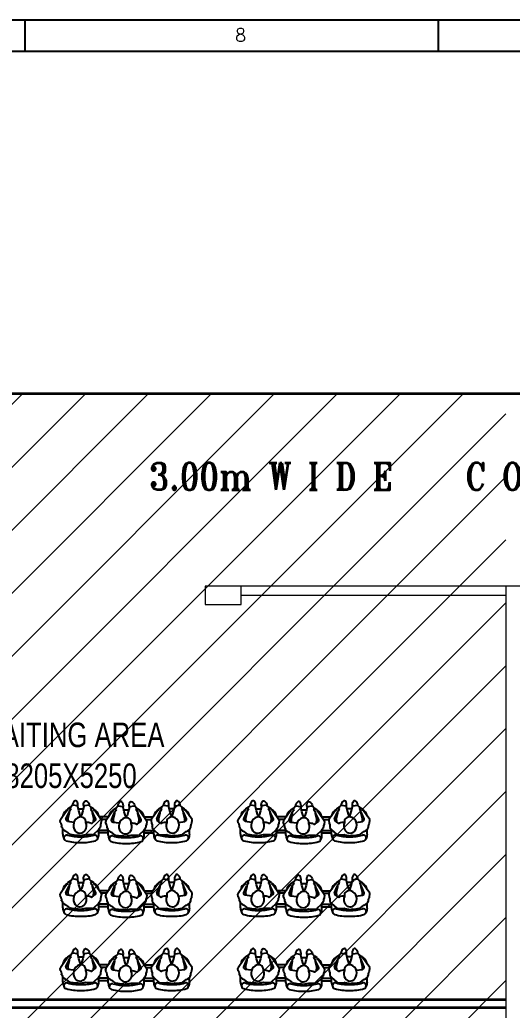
# Model space of a CAD drawing. Extents: x 2733443 to 3206532, y -1516114 to -1264405.
# Drawn here: x 3180656 to 3186802, y -1306177 to -1293818 of the extents above; entities that cross this region are included whole.
import ezdxf
from ezdxf.enums import TextEntityAlignment as Align

# ---------------------------------------------------------------- set-up
doc = ezdxf.new("R2010")
doc.units = 0
doc.header["$MEASUREMENT"] = 0
doc.linetypes.add('1', pattern=[0, 0, 0])
doc.layers.add('Column', color=162, linetype='Continuous', lineweight=13)
doc.layers.add('WALL', color=7, linetype='1', lineweight=35)
for name, color, linetype in [('FURN', 31, 'Continuous'), ('Railing', 34, '1'), ('TEXT', 5, '1'), ('TITLE', 7, 'Continuous')]:
    doc.layers.add(name, color=color, linetype=linetype)
doc.styles.add('ARI', font='arial.ttf')
doc.styles.add('ROMANS', font='romans.shx')
doc.styles.add('RT', font='romant.shx')

# ---------------------------------------------------------------- blocks, each defined once
blk = doc.blocks.new('A$C1BA14061')
at = {"layer": 'TITLE', "color": 7}
for p, q in [((0, 0), (203982, 0)), ((118954, -1290), (118954, 0)), ((135959, -1290), (135959, 0))]:
    blk.add_line(p, q, dxfattribs=at)
at = {"layer": 'TITLE'}
blk.add_line((1204, -1290), (202692, -1290), dxfattribs=at)
at = {"layer": 'TITLE', "color": 7, "style": 'ROMANS', "width": 1}
blk.add_text('8', height=535, dxfattribs=at).set_placement((127819, -626), align=Align.MIDDLE)
blk = doc.blocks.new('A$C718A0427')
at = {"layer": 'FURN', "color": 8}
for p, q in [((33, 419), (33, 357)), ((119, 419), (76, 385)), ((196, 434), (127, 423)), ((221, 433), (196, 434)), ((248, 438), (225, 433)), ((314, 425), (248, 438)), ((403, 426), (318, 425)), ((478, 363), (415, 421)), ((481, 423), (481, 359)), ((600, 403), (481, 403)), ((582, 344), (603, 373)), ((600, 433), (600, 369)), ((603, 373), (666, 431)), ((678, 436), (763, 435)), ((766, 435), (832, 448)), ((832, 448), (856, 443)), ((860, 443), (884, 444)), ((884, 444), (953, 433)), ((961, 429), (1004, 395)), ((1048, 429), (1048, 367)), ((1048, 403), (1167, 403)), ((1167, 423), (1167, 359)), ((1170, 363), (1233, 421)), ((1245, 426), (1329, 425)), ((1333, 425), (1399, 438)), ((1399, 438), (1422, 433)), ((1427, 433), (1451, 434)), ((1451, 434), (1520, 423)), ((1528, 419), (1571, 385)), ((1615, 419), (1615, 357)), ((5, 278), (0, 248)), ((16, 299), (7, 285)), ((18, 330), (19, 309)), ((92, 261), (77, 249)), ((170, 271), (92, 261)), ((398, 279), (437, 249)), ((499, 334), (478, 363)), ((600, 370), (481, 370)), ((500, 302), (502, 322)), ((508, 282), (500, 302)), ((514, 248), (508, 282)), ((567, 258), (572, 292)), ((572, 292), (580, 312)), ((580, 312), (578, 332)), ((683, 289), (643, 259)), ((911, 281), (989, 271)), ((989, 271), (1004, 259)), ((1048, 370), (1167, 370)), ((1063, 340), (1062, 319)), ((1065, 309), (1073, 295)), ((1076, 288), (1081, 258)), ((1134, 248), (1139, 282)), ((1139, 282), (1147, 302)), ((1147, 302), (1145, 322)), ((1149, 334), (1170, 363)), ((1250, 279), (1210, 249)), ((1478, 271), (1556, 261)), ((1556, 261), (1571, 249)), ((1630, 330), (1629, 309)), ((1632, 299), (1640, 285)), ((1643, 278), (1648, 248)), ((3, 235), (66, 144)), ((66, 144), (83, 123)), ((71, 228), (107, 150)), ((107, 150), (112, 136)), ((112, 136), (114, 127)), ((407, 150), (402, 136)), ((442, 228), (407, 150)), ((431, 123), (448, 144)), ((448, 144), (511, 235)), ((599, 203), (489, 203)), ((583, 235), (511, 235)), ((632, 155), (570, 245)), ((650, 133), (632, 155)), ((638, 238), (674, 160)), ((658, 128), (650, 133)), ((660, 119), (660, 125)), ((674, 160), (679, 146)), ((969, 146), (967, 137)), ((974, 160), (969, 146)), ((1009, 238), (974, 160)), ((988, 125), (987, 119)), ((998, 133), (990, 128)), ((1015, 155), (998, 133)), ((1078, 245), (1015, 155)), ((1049, 203), (1158, 203)), ((1071, 235), (1137, 235)), ((1199, 144), (1137, 235)), ((1217, 123), (1199, 144)), ((1205, 228), (1241, 150)), ((1241, 150), (1246, 136)), ((1536, 136), (1534, 127)), ((1541, 150), (1536, 136)), ((1576, 228), (1541, 150)), ((1582, 144), (1565, 123)), ((1645, 235), (1582, 144)), ((83, 123), (91, 118)), ((93, 115), (93, 109)), ((97, 102), (127, 82)), ((120, 105), (127, 100)), ((123, 93), (120, 105)), ((132, 86), (123, 93)), ((131, 101), (127, 111)), ((127, 100), (130, 99)), ((130, 99), (131, 101)), ((225, 102), (289, 102)), ((384, 109), (380, 99)), ((390, 93), (382, 86)), ((384, 98), (389, 103)), ((387, 82), (417, 102)), ((389, 103), (394, 107)), ((393, 103), (390, 93)), ((420, 109), (421, 115)), ((423, 118), (431, 123)), ((694, 92), (664, 112)), ((692, 113), (686, 117)), ((687, 113), (690, 103)), ((690, 103), (699, 96)), ((697, 108), (692, 113)), ((696, 119), (701, 109)), ((856, 112), (792, 112)), ((949, 96), (957, 103)), ((950, 111), (954, 121)), ((951, 109), (950, 111)), ((954, 110), (951, 109)), ((961, 115), (954, 110)), ((984, 112), (954, 92)), ((957, 103), (961, 115)), ((1225, 118), (1217, 123)), ((1227, 109), (1227, 115)), ((1261, 82), (1231, 102)), ((1259, 103), (1253, 107)), ((1254, 103), (1257, 93)), ((1257, 93), (1265, 86)), ((1264, 98), (1259, 103)), ((1263, 109), (1268, 99)), ((1423, 102), (1359, 102)), ((1516, 101), (1521, 111)), ((1518, 99), (1516, 101)), ((1516, 86), (1524, 93)), ((1521, 100), (1518, 99)), ((1528, 105), (1521, 100)), ((1551, 102), (1521, 82)), ((1524, 93), (1528, 105)), ((1555, 115), (1554, 109)), ((1565, 123), (1556, 118))]:
    blk.add_line(p, q, dxfattribs=at)
for points in [[(111, 138), (112, 153), (96, 222), (98, 260)], [(415, 266), (418, 222), (402, 153), (403, 138)], [(665, 276), (662, 232), (679, 163), (678, 148)], [(969, 148), (969, 163), (985, 232), (983, 270)], [(1232, 266), (1229, 222), (1246, 153), (1245, 138)], [(1536, 138), (1535, 153), (1552, 222), (1550, 260)]]:
    blk.add_lwpolyline(points, dxfattribs=at)
for points in [[(384, 82), (363, 59, -0.259848), (357, 57), (301, 66, -0.302547), (296, 71), (283, 128), (266, 180), (255, 193), (247, 180), (231, 128), (218, 71, -0.302547), (212, 66), (157, 57, -0.259848), (151, 59), (130, 82)], [(697, 92), (718, 69, 0.259848), (724, 67), (779, 76, 0.302547), (785, 81), (798, 138), (814, 190), (826, 203), (833, 190), (850, 138), (863, 81, 0.302547), (868, 76), (923, 67, 0.259848), (930, 69), (950, 92)], [(1264, 82), (1285, 59, 0.259848), (1291, 57), (1346, 66, 0.302547), (1352, 71), (1365, 128), (1381, 180), (1393, 193), (1400, 180), (1417, 128), (1430, 71, 0.302547), (1435, 66), (1490, 57, 0.259848), (1497, 59), (1517, 82)]]:
    blk.add_lwpolyline(points, format="xyb", dxfattribs=at)
for points in [[(306, 5, 0.28165), (326, 3, 0.281432), (363, 59, -0.259848), (357, 57), (301, 66, -0.302547), (296, 71, 0.254294)], [(775, 15, -0.28165), (755, 13, -0.281432), (718, 69, 0.259848), (724, 67), (779, 76, 0.302547), (785, 81, -0.254294)], [(1342, 5, -0.28165), (1322, 3, -0.281432), (1285, 59, 0.259848), (1291, 57), (1346, 66, 0.302547), (1352, 71, -0.254294)]]:
    blk.add_lwpolyline(points, format="xyb", close=True, dxfattribs=at)
for centre, radius, start, end in [((82, 465), 36.6, 105.639, 285.639), ((239, -97), 620, 88.3753, 105.639), ((274, -97), 620, 74.361, 91.6247), ((432, 465), 36.6, 254.361, 74.361), ((649, 475), 36.6, 105.639, 285.639), ((806, -87), 620, 88.3753, 105.639), ((841, -87), 620, 74.361, 91.6247), ((999, 475), 36.6, 254.361, 74.361), ((1216, 465), 36.6, 105.639, 285.639), ((1373, -97), 620, 88.3753, 105.639), ((1408, -97), 620, 74.361, 91.6247), ((1566, 465), 36.6, 254.361, 74.361), ((97, 303), 84.1, 104.4561, 161.4627), ((138, 419), 106, 151.0301, 180), ((239, -97), 547, 88.1581, 105.639), ((130, 405), 17.5, 99.3001, 128.6806), ((275, 307), 111, 141.3111, 195.5429), ((247, 330), 75.4, 33.3122, 141.3111), ((222, 450), 17.5, 267.1355, 281.8973), ((274, -97), 547, 74.361, 91.8419), ((223, 314), 104, 337.1497, 33.3122), ((318, 442), 17.5, 258.8982, 270.8191), ((403, 408), 17.5, 47.3161, 90.8191), ((375, 419), 106, 0, 28.9699), ((705, 429), 106, 151.0301, 180), ((806, -87), 547, 88.1581, 105.639), ((678, 418), 17.5, 89.1809, 132.6839), ((857, 324), 104, 146.6878, 202.8503), ((763, 452), 17.5, 269.1809, 281.1018), ((834, 340), 75.4, 38.6889, 146.6878), ((841, -87), 547, 74.361, 91.8419), ((859, 460), 17.5, 258.1027, 272.8645), ((806, 317), 111, 344.4571, 38.6889), ((950, 416), 17.5, 51.3194, 80.6999), ((983, 313), 84.1, 18.5373, 75.5439), ((942, 429), 106, 0, 28.9699), ((1272, 419), 106, 151.0301, 180), ((1373, -97), 547, 88.1581, 105.639), ((1245, 408), 17.5, 89.1809, 132.6839), ((1424, 314), 104, 146.6878, 202.8503), ((1330, 442), 17.5, 269.1809, 281.1018), ((1401, 330), 75.4, 38.6889, 146.6878), ((1408, -97), 547, 74.361, 91.8419), ((1426, 450), 17.5, 258.1027, 272.8645), ((1373, 307), 111, 344.4571, 38.6889), ((1517, 405), 17.5, 51.3194, 80.6999), ((1550, 303), 84.1, 18.5373, 75.5439), ((1509, 419), 106, 0, 28.9699), ((17, 245), 17.5, 170.8481, 214.7522), ((22, 276), 17.5, 148.0246, 170.8481), ((1, 308), 17.5, 328.0246, 2.8591), ((87, 235), 17.5, 127.6009, 204.4875), ((268, 306), 105, 195.5429, 253.9718), ((257, 265), 62.5, 253.9718, 8.0509), ((316, 448), 179, 271.1807, 291.4261), ((387, 265), 17.5, 52.3991, 111.4261), ((427, 235), 17.5, 335.5125, 52.3991), ((485, 324), 17.5, 354.2936, 36.1379), ((496, 245), 17.5, 325.2478, 9.1519), ((584, 255), 17.5, 170.8481, 214.7522), ((596, 334), 17.5, 143.8621, 185.7064), ((654, 245), 17.5, 127.6009, 204.4875), ((693, 275), 17.5, 68.5739, 127.6009), ((765, 458), 179, 248.5739, 268.8193), ((824, 275), 62.5, 171.9491, 286.0282), ((812, 316), 105, 286.0282, 344.4571), ((993, 245), 17.5, 335.5125, 52.3991), ((1079, 318), 17.5, 177.1409, 211.9754), ((1058, 286), 17.5, 9.1519, 31.9754), ((1063, 255), 17.5, 325.2478, 9.1519), ((1151, 245), 17.5, 170.8481, 214.7522), ((1163, 324), 17.5, 143.8621, 185.7064), ((1221, 235), 17.5, 127.6009, 204.4875), ((1260, 265), 17.5, 68.5739, 127.6009), ((1332, 448), 179, 248.5739, 268.8193), ((1391, 265), 62.5, 171.9491, 286.0282), ((1379, 306), 105, 286.0282, 344.4571), ((1560, 235), 17.5, 335.5125, 52.3991), ((1646, 308), 17.5, 177.1409, 211.9754), ((1625, 276), 17.5, 9.1519, 31.9754), ((1630, 245), 17.5, 325.2478, 9.1519), ((138, 208), 106, 190.1847, 244.5593), ((106, 108), 20.4, 6.9092, 68.3871), ((405, 107), 20.9, 103.9888, 173.5389), ((394, 133), 8.61, 315.435, 18.1784), ((375, 208), 106, 295.4407, 349.8153), ((705, 218), 106, 190.1847, 244.5593), ((656, 125), 3.85, 3.5615, 58.3672), ((687, 143), 8.61, 161.8216, 224.565), ((676, 117), 20.9, 6.4611, 76.0112), ((974, 118), 20.4, 111.6129, 173.0908), ((942, 218), 106, 295.4407, 349.8153), ((992, 125), 3.85, 121.6328, 176.4385), ((1272, 208), 106, 190.1847, 244.5593), ((1254, 133), 8.61, 161.8216, 224.565), ((1243, 107), 20.9, 6.4611, 76.0112), ((1541, 108), 20.4, 111.6129, 173.0908), ((1509, 208), 106, 295.4407, 349.8153), ((89, 115), 3.85, 3.5615, 58.3672), ((102, 109), 8.38, 183.5615, 235.7532), ((128, 86), 4.21, 251.3857, 341.4191), ((130, 85), 1.82, 341.4191, 51.447), ((220, 61), 70, 181.2733, 239.4641), ((190, 19), 19.3, 254.3632, 317.2828), ((157, 50), 64.2, 317.3296, 18.8978), ((384, 102), 5.12, 218.4181, 239.2946), ((382, 100), 2.26, 239.2946, 315.0334), ((383, 85), 1.82, 128.553, 198.5809), ((386, 86), 4.21, 198.5809, 288.6143), ((390, 105), 4.3, 322.4637, 18.4149), ((412, 109), 8.38, 304.2468, 356.4385), ((425, 115), 3.85, 121.6328, 176.4385), ((669, 119), 8.38, 183.5615, 235.7532), ((691, 115), 4.3, 161.5851, 217.5363), ((695, 96), 4.21, 251.3857, 341.4191), ((698, 110), 2.26, 224.9666, 300.7054), ((697, 95), 1.82, 341.4191, 51.447), ((697, 112), 5.12, 300.7054, 321.5819), ((924, 60), 64.2, 161.1022, 222.6704), ((891, 29), 19.3, 222.7172, 285.6368), ((860, 71), 70, 300.5359, 358.7267), ((950, 95), 1.82, 128.553, 198.5809), ((952, 96), 4.21, 198.5809, 288.6143), ((979, 119), 8.38, 304.2468, 356.4385), ((1223, 115), 3.85, 3.5615, 58.3672), ((1235, 109), 8.38, 183.5615, 235.7532), ((1257, 105), 4.3, 161.5851, 217.5363), ((1262, 86), 4.21, 251.3857, 341.4191), ((1265, 100), 2.26, 224.9666, 300.7054), ((1264, 85), 1.82, 341.4191, 51.447), ((1264, 102), 5.12, 300.7054, 321.5819), ((1491, 50), 64.2, 161.1022, 222.6704), ((1458, 19), 19.3, 222.7172, 285.6368), ((1427, 61), 70, 300.5359, 358.7267), ((1517, 85), 1.82, 128.553, 198.5809), ((1519, 86), 4.21, 198.5809, 288.6143), ((1546, 109), 8.38, 304.2468, 356.4385), ((1559, 115), 3.85, 121.6328, 176.4385)]:
    blk.add_arc(centre, radius, start, end, dxfattribs=at)

msp = doc.modelspace()

# ---------------------------------------------------------------- hatches: boundary and pattern name
at = {"layer": 'Railing', "lineweight": 5}
h = msp.add_hatch(dxfattribs=at)
h.set_pattern_fill('ANSI31', color=251, scale=4444, style=0)
h.set_pattern_definition([(45, (369445.5, 3650.05), (-392.79782, 392.79782), [])])
h.paths.add_polyline_path([(3193423.4847, -1298547.9394), (3193423.4847, -1298485.4394)])
h.paths.add_polyline_path([(3193423.4847, -1300285.4394), (3193423.4847, -1300222.9394)])
h.paths.add_polyline_path([(3193423.4847, -1300222.9394), (3193423.4847, -1298547.9394)])
edge = h.paths.add_edge_path()
edge.add_arc((3159297.5403, -1308308.0519), 137.6174, -59.97703951, 262.07613959, ccw=False)
edge.add_line((3159366.3968, -1308427.2044), (3159420.7408, -1315035.4394))
edge.add_line((3159420.7408, -1315035.4394), (3186723.5688, -1315035.4394))
edge.add_line((3186723.5688, -1315035.4394), (3186723.5688, -1308416.3302))
edge.add_arc((3186838.5688, -1308222.9394), 225, 120.73786853, 239.26213147, ccw=False)
edge.add_line((3186723.5688, -1308029.5486), (3186723.5688, -1300885.4394))
edge.add_line((3186723.5688, -1300885.4394), (3186723.5688, -1298485.4394))
edge.add_line((3186723.5688, -1298485.4394), (3147571.0688, -1298485.4394))
edge.add_line((3147571.0688, -1298485.4394), (3147571.0688, -1309160.4394))
edge.add_line((3147571.0688, -1309160.4394), (3151421.0688, -1309160.4394))
edge.add_line((3151421.0688, -1309160.4394), (3151421.0688, -1300885.4394))
edge.add_line((3151421.0688, -1300885.4394), (3159394.8188, -1300885.4394))
edge.add_line((3159394.8188, -1300885.4394), (3159392.3188, -1305915.4394))
edge.add_line((3159392.3188, -1305915.4394), (3159384.9142, -1305915.4394))
edge.add_line((3159384.9142, -1305915.4394), (3159402.2235, -1308020.2536))
edge.add_arc((3159312.1459, -1308197.3944), 198.728, -260.2726368, 63.04628166, ccw=False)
edge.add_arc((3159318.5688, -1308222.9394), 225, 24.27465212, 100.2403482, ccw=False)
edge.add_arc((3159318.5688, -1308222.9394), 225, -1.91021323, 24.27465212, ccw=False)
edge.add_arc((3159318.5688, -1308222.9394), 225, 259.7596518, 358.08978677, ccw=False)

# ---------------------------------------------------------------- linework, layer by layer
at = {"layer": 'Column', "color": 251, "lineweight": 5}
msp.add_lwpolyline([(3182968.4847, -1300885.4394), (3182968.4847, -1301115.4394), (3183418.4847, -1301115.4394), (3183418.4847, -1300885.4394)], close=True, dxfattribs=at)
at = {"layer": 'Railing', "color": 251, "lineweight": 5}
for p, q in [((3186723.5688, -1300885.4394), (3183418.4847, -1300885.4394)), ((3186723.5688, -1301000.4394), (3183418.4847, -1301000.4394))]:
    msp.add_line(p, q, dxfattribs=at)
at = {"layer": 'WALL', "color": 251}
msp.add_line((3193653.4847, -1298485.4394), (3147496.0688, -1298485.4394), dxfattribs=at)
at = {"layer": 'WALL', "lineweight": 5}
msp.add_line((3187046.0688, -1300885.4394), (3186723.5688, -1300885.4394), dxfattribs=at)
at = {"layer": 'WALL', "linetype": 'ByBlock', "lineweight": 13}
msp.add_line((3186723.5688, -1300885.4394), (3186723.5688, -1308029.5486), dxfattribs=at)
at = {"layer": 'WALL', "color": 5}
for p, q in [((3178516.8922, -1306045.4394), (3186723.5688, -1306045.4394)), ((3178516.8922, -1306145.4394), (3186723.5688, -1306145.4394))]:
    msp.add_line(p, q, dxfattribs=at)

# ---------------------------------------------------------------- block references
at = {"layer": 'FURN', "color": 251, "lineweight": 5, "rotation": 180}
for p in [(3182808.5191, -1303562.7265), (3185026.3974, -1303562.7265), (3182808.5191, -1304482.5584), (3185026.3974, -1304482.5584), (3182808.5191, -1305407.5584), (3185026.3974, -1305407.5584)]:
    msp.add_blockref('A$C718A0427', p, dxfattribs=at)
at = {"layer": 'TITLE', "xscale": 0.3035552556082519, "yscale": 0.3035553943041123, "zscale": 0.3035553665695551}
msp.add_blockref('A$C1BA14061', (3144611.978, -1293817.618), dxfattribs=at)

# ---------------------------------------------------------------- texts
at = {"layer": 'TEXT', "linetype": 'Continuous', "lineweight": 5, "style": 'RT', "width": 0.85}
msp.add_text('3.00m W I D E   C O R R I D O R', height=336.6, dxfattribs=at).set_placement((3185942.8754, -1299684.8721), align=Align.CENTER)
msp.add_text('3.00m W I D E   C O R R I D O R', height=336.6, dxfattribs=at).set_placement((3185942.8754, -1299684.8721), align=Align.CENTER)
at = {"layer": 'TEXT', "linetype": 'Continuous', "lineweight": 5, "insert": (3181295.2821, -1303408.7687), "char_height": 306, "width": 8934.615511, "attachment_point": 8, "style": 'ARI'}
msp.add_mtext('{\\W0.75;\\PWAITING AREA\\P8205X5250}', dxfattribs=at)

doc.saveas('drawing.dxf')
